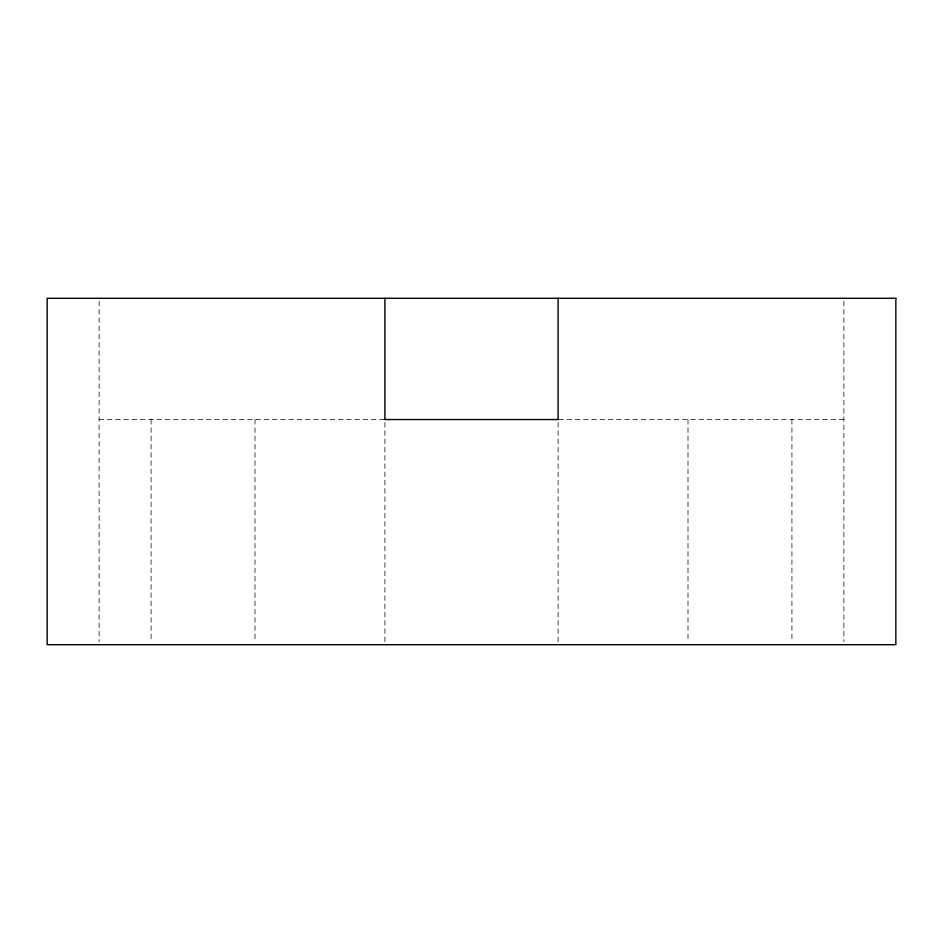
<?xml version="1.0" encoding="UTF-8"?>
<svg xmlns="http://www.w3.org/2000/svg" width="943" height="943" viewBox="0 0 943 943"><rect width="100%" height="100%" fill="white"/><g stroke="black" fill="none" stroke-linecap="round" stroke-linejoin="round"><path stroke-width="0.71" stroke-dasharray="4.71 3.54" d="M99.109 419.541L384.897 419.541L384.897 641.759M843.891 419.541L558.103 419.541L558.103 641.759M843.891 301.218L843.891 641.759M791.931 419.541L791.931 641.759M688.001 419.541L688.001 641.759M254.999 419.541L254.999 641.759M151.069 419.541L151.069 641.759M99.109 301.218L99.109 641.759"/><path stroke-width="1.41" d="M384.661 419.541L558.339 419.541M558.103 298.294L558.103 419.541M384.897 298.294L384.897 419.541M895.85 298.294L47.15 298.294L47.15 644.706L895.85 644.706L895.85 298.294"/></g></svg>
